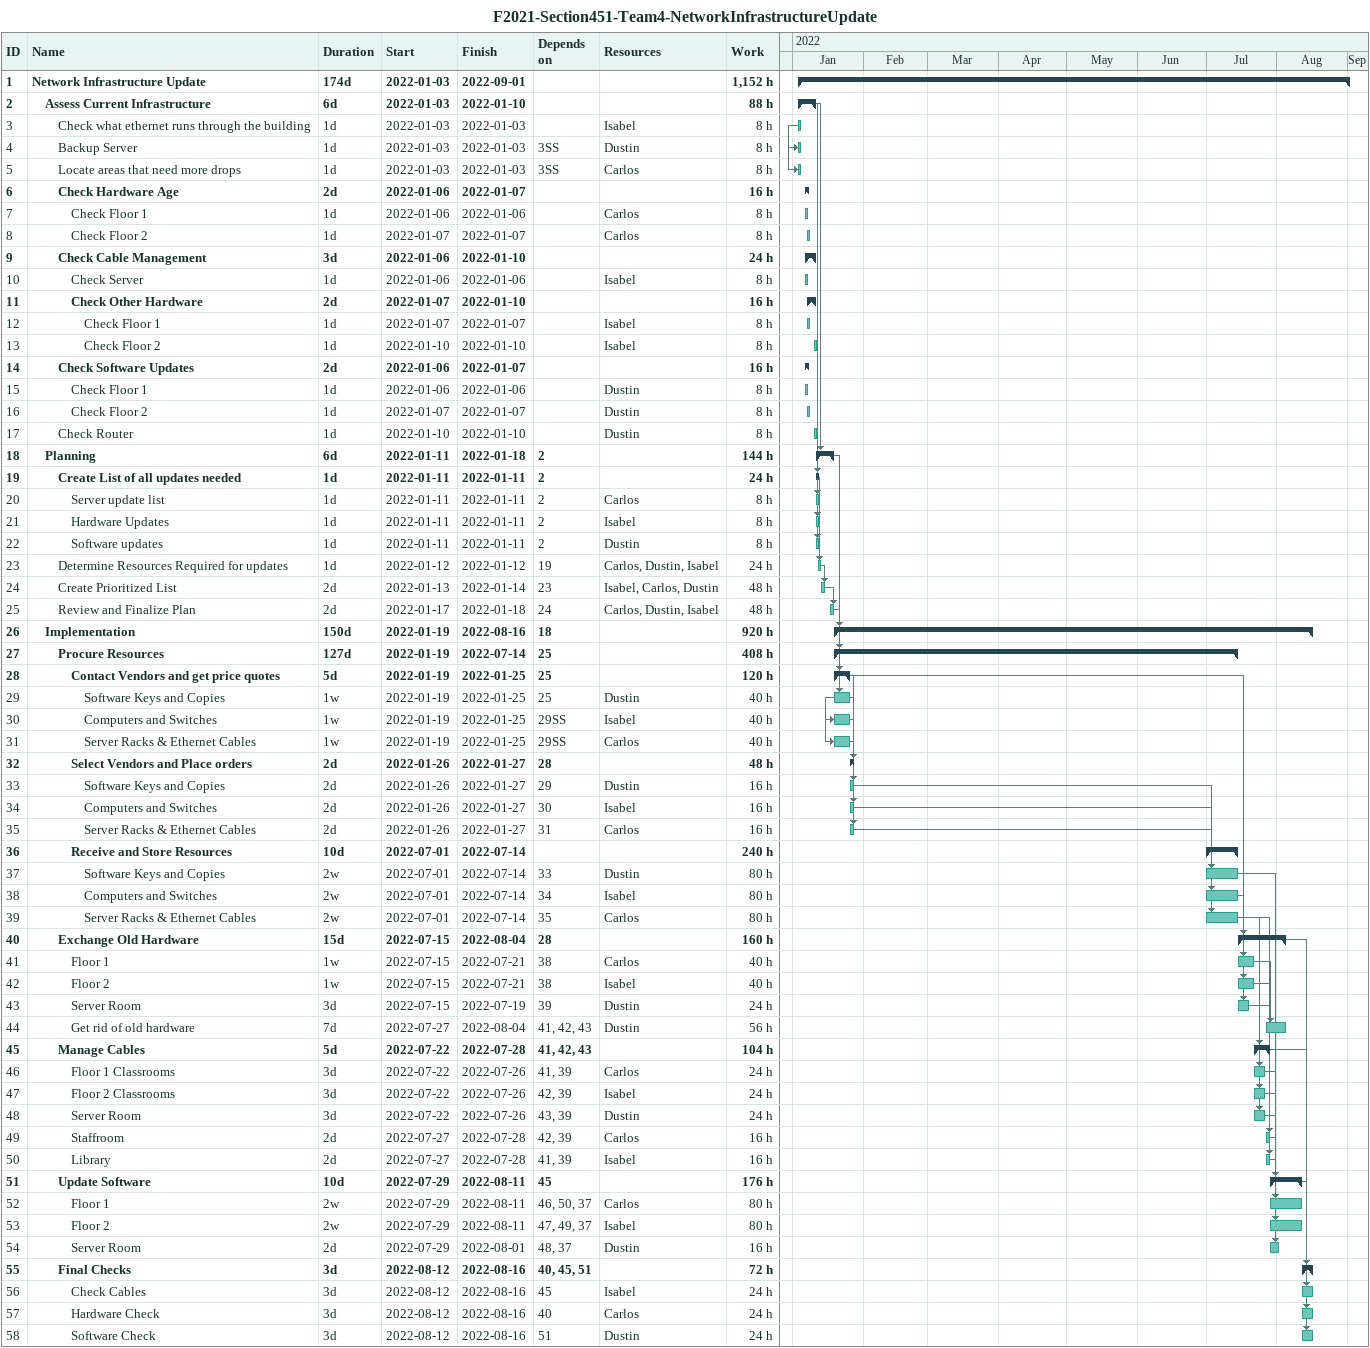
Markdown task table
F2021-Section451-Team4-NetworkInfrastructureUpdate

| ID | Level | Task | Duration | Start | Finish | Predecessors | Resources | Work (h) |
|---|---|---|---|---|---|---|---|---|
| 1 | 1 | **Network Infrastructure Update** | 174d | 2022-01-03 | 2022-09-01 |  |  | 1152 |
| 2 | 2 | **Assess Current Infrastructure** | 6d | 2022-01-03 | 2022-01-10 |  |  | 88 |
| 3 | 3 | Check what ethernet runs through the building | 1d | 2022-01-03 | 2022-01-03 |  | Isabel | 8 |
| 4 | 3 | Backup Server | 1d | 2022-01-03 | 2022-01-03 | 3SS | Dustin | 8 |
| 5 | 3 | Locate areas that need more drops | 1d | 2022-01-03 | 2022-01-03 | 3SS | Carlos | 8 |
| 6 | 3 | **Check Hardware Age** | 2d | 2022-01-06 | 2022-01-07 |  |  | 16 |
| 7 | 4 | Check Floor 1 | 1d | 2022-01-06 | 2022-01-06 |  | Carlos | 8 |
| 8 | 4 | Check Floor 2 | 1d | 2022-01-07 | 2022-01-07 |  | Carlos | 8 |
| 9 | 3 | **Check Cable Management** | 3d | 2022-01-06 | 2022-01-10 |  |  | 24 |
| 10 | 4 | Check Server | 1d | 2022-01-06 | 2022-01-06 |  | Isabel | 8 |
| 11 | 4 | **Check Other Hardware** | 2d | 2022-01-07 | 2022-01-10 |  |  | 16 |
| 12 | 5 | Check Floor 1 | 1d | 2022-01-07 | 2022-01-07 |  | Isabel | 8 |
| 13 | 5 | Check Floor 2 | 1d | 2022-01-10 | 2022-01-10 |  | Isabel | 8 |
| 14 | 3 | **Check Software Updates** | 2d | 2022-01-06 | 2022-01-07 |  |  | 16 |
| 15 | 4 | Check Floor 1 | 1d | 2022-01-06 | 2022-01-06 |  | Dustin | 8 |
| 16 | 4 | Check Floor 2 | 1d | 2022-01-07 | 2022-01-07 |  | Dustin | 8 |
| 17 | 3 | Check Router | 1d | 2022-01-10 | 2022-01-10 |  | Dustin | 8 |
| 18 | 2 | **Planning** | 6d | 2022-01-11 | 2022-01-18 | 2 |  | 144 |
| 19 | 3 | **Create List of all updates needed** | 1d | 2022-01-11 | 2022-01-11 | 2 |  | 24 |
| 20 | 4 | Server update list | 1d | 2022-01-11 | 2022-01-11 | 2 | Carlos | 8 |
| 21 | 4 | Hardware Updates | 1d | 2022-01-11 | 2022-01-11 | 2 | Isabel | 8 |
| 22 | 4 | Software updates | 1d | 2022-01-11 | 2022-01-11 | 2 | Dustin | 8 |
| 23 | 3 | Determine Resources Required for updates | 1d | 2022-01-12 | 2022-01-12 | 19 | Carlos, Dustin, Isabel | 24 |
| 24 | 3 | Create Prioritized List | 2d | 2022-01-13 | 2022-01-14 | 23 | Isabel, Carlos, Dustin | 48 |
| 25 | 3 | Review and Finalize Plan | 2d | 2022-01-17 | 2022-01-18 | 24 | Carlos, Dustin, Isabel | 48 |
| 26 | 2 | **Implementation** | 150d | 2022-01-19 | 2022-08-16 | 18 |  | 920 |
| 27 | 3 | **Procure Resources** | 127d | 2022-01-19 | 2022-07-14 | 25 |  | 408 |
| 28 | 4 | **Contact Vendors and get price quotes** | 5d | 2022-01-19 | 2022-01-25 | 25 |  | 120 |
| 29 | 5 | Software Keys and Copies | 1w | 2022-01-19 | 2022-01-25 | 25 | Dustin | 40 |
| 30 | 5 | Computers and Switches | 1w | 2022-01-19 | 2022-01-25 | 29SS | Isabel | 40 |
| 31 | 5 | Server Racks & Ethernet Cables | 1w | 2022-01-19 | 2022-01-25 | 29SS | Carlos | 40 |
| 32 | 4 | **Select Vendors and Place orders** | 2d | 2022-01-26 | 2022-01-27 | 28 |  | 48 |
| 33 | 5 | Software Keys and Copies | 2d | 2022-01-26 | 2022-01-27 | 29 | Dustin | 16 |
| 34 | 5 | Computers and Switches | 2d | 2022-01-26 | 2022-01-27 | 30 | Isabel | 16 |
| 35 | 5 | Server Racks & Ethernet Cables | 2d | 2022-01-26 | 2022-01-27 | 31 | Carlos | 16 |
| 36 | 4 | **Receive and Store Resources** | 10d | 2022-07-01 | 2022-07-14 |  |  | 240 |
| 37 | 5 | Software Keys and Copies | 2w | 2022-07-01 | 2022-07-14 | 33 | Dustin | 80 |
| 38 | 5 | Computers and Switches | 2w | 2022-07-01 | 2022-07-14 | 34 | Isabel | 80 |
| 39 | 5 | Server Racks & Ethernet Cables | 2w | 2022-07-01 | 2022-07-14 | 35 | Carlos | 80 |
| 40 | 3 | **Exchange Old Hardware** | 15d | 2022-07-15 | 2022-08-04 | 28 |  | 160 |
| 41 | 4 | Floor 1 | 1w | 2022-07-15 | 2022-07-21 | 38 | Carlos | 40 |
| 42 | 4 | Floor 2 | 1w | 2022-07-15 | 2022-07-21 | 38 | Isabel | 40 |
| 43 | 4 | Server Room | 3d | 2022-07-15 | 2022-07-19 | 39 | Dustin | 24 |
| 44 | 4 | Get rid of old hardware | 7d | 2022-07-27 | 2022-08-04 | 41, 42, 43 | Dustin | 56 |
| 45 | 3 | **Manage Cables** | 5d | 2022-07-22 | 2022-07-28 | 41, 42, 43 |  | 104 |
| 46 | 4 | Floor 1 Classrooms | 3d | 2022-07-22 | 2022-07-26 | 41, 39 | Carlos | 24 |
| 47 | 4 | Floor 2 Classrooms | 3d | 2022-07-22 | 2022-07-26 | 42, 39 | Isabel | 24 |
| 48 | 4 | Server Room | 3d | 2022-07-22 | 2022-07-26 | 43, 39 | Dustin | 24 |
| 49 | 4 | Staffroom | 2d | 2022-07-27 | 2022-07-28 | 42, 39 | Carlos | 16 |
| 50 | 4 | Library | 2d | 2022-07-27 | 2022-07-28 | 41, 39 | Isabel | 16 |
| 51 | 3 | **Update Software** | 10d | 2022-07-29 | 2022-08-11 | 45 |  | 176 |
| 52 | 4 | Floor 1 | 2w | 2022-07-29 | 2022-08-11 | 46, 50, 37 | Carlos | 80 |
| 53 | 4 | Floor 2 | 2w | 2022-07-29 | 2022-08-11 | 47, 49, 37 | Isabel | 80 |
| 54 | 4 | Server Room | 2d | 2022-07-29 | 2022-08-01 | 48, 37 | Dustin | 16 |
| 55 | 3 | **Final Checks** | 3d | 2022-08-12 | 2022-08-16 | 40, 45, 51 |  | 72 |
| 56 | 4 | Check Cables | 3d | 2022-08-12 | 2022-08-16 | 45 | Isabel | 24 |
| 57 | 4 | Hardware Check | 3d | 2022-08-12 | 2022-08-16 | 40 | Carlos | 24 |
| 58 | 4 | Software Check | 3d | 2022-08-12 | 2022-08-16 | 51 | Dustin | 24 |
